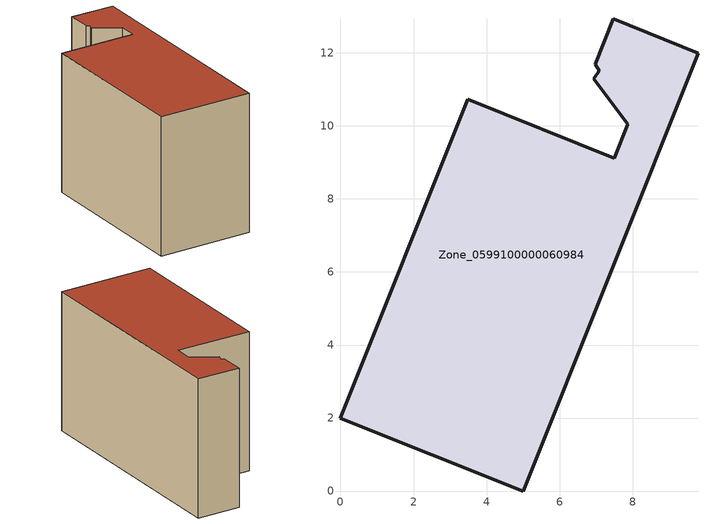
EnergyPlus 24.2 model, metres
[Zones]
Zone_0599100000060984
 floor ground (C_G): 0,2 3.48,10.73 7.5,9.12 7.87,10.05 6.93,11.29 7.08,11.51 6.98,11.7 7.47,12.93 9.79,11.99 5.01,0 z0.23
 wall outside (C_F): 3.48,10.73 0,2 5.01,0 9.79,11.99 7.47,12.93 6.98,11.7 7.08,11.51 6.93,11.29 7.87,10.05 7.5,9.12 3.48,10.73 z0.23:8.11
 roof outside (C_R): 9.79,11.99 7.47,12.93 6.98,11.7 7.08,11.51 6.93,11.29 7.87,10.05 7.5,9.12 3.48,10.73 0,2 5.01,0 z8.11
[BUILDING]
Pand.0599100000060984: North Axis=0; Terrain=City; Loads Convergence Tolerance Value=0.04; Temperature Convergence Tolerance Value=0.4; Solar Distribution=FullExterior; Maximum Number of Warmup Days=25; Minimum Number of Warmup Days=1
[Site:Location]
Rotterdam.The.Hague.AP_ZH_NLD Design_Conditions: Latitude=51.96; Longitude=4.45; Time Zone=1; Elevation=-4.5
[SITE:GROUNDTEMPERATURE:BUILDINGSURFACE]
18, 18, 18, 18, 18, 18, 18, 18, 18, 18, 18, 18
[MATERIAL] Thermal Absorptance=0.9; Solar Absorptance=0.7; Visible Absorptance=0.7
Name | Roughness | Thickness | Conductivity | Density | Specific Heat
G.TI.1975-1991 | MediumSmooth | 0.15 | 0.288461 | 540 | 1210
F.TI.1975-1991 | Rough | 0.3 | 0.230769 | 1920 | 840
R.TI.1975-1991 | MediumRough | 0.2 | 0.153846 | 1500 | 1000
[CONSTRUCTION]
C_G: G.TI.1975-1991
C_F: F.TI.1975-1991
C_R: R.TI.1975-1991
[ZONE]
Zone_0599100000060984: Type=1; Multiplier=1; Ceiling Height=Autocalculate; Volume=Autocalculate; Floor Area=autocalculate; Part of Total Floor Area=Yes
[ZONEINFILTRATION:DESIGNFLOWRATE]
Infil_Zone_0599100000060984: Zone or ZoneList or Space or SpaceList=Zone_0599100000060984; Schedule=AlwaysOn; Design Flow Rate Calculation Method=Flow/Area; Flow Rate per Floor Area=0.003; Constant Term Coefficient=1; Temperature Term Coefficient=0; Velocity Term Coefficient=0; Velocity Squared Term Coefficient=0
[HVACTEMPLATE:ZONE:IDEALLOADSAIRSYSTEM]
Zone_0599100000060984: Maximum Heating Supply Air Temperature=50; Minimum Cooling Supply Air Temperature=13; Maximum Heating Supply Air Humidity Ratio=0.0156; Minimum Cooling Supply Air Humidity Ratio=0.0077; Heating Limit=NoLimit; Cooling Limit=NoLimit; Dehumidification Control Type=ConstantSensibleHeatRatio; Cooling Sensible Heat Ratio=0.7; Dehumidification Setpoint=60; Humidification Control Type=None; Humidification Setpoint=30; Outdoor Air Method=None; Outdoor Air Flow Rate per Person=0.00944; Outdoor Air Flow Rate per Zone Floor Area=0; Outdoor Air Flow Rate per Zone=0; Demand Controlled Ventilation Type=None; Outdoor Air Economizer Type=NoEconomizer; Heat Recovery Type=None; Sensible Heat Recovery Effectiveness=0.7; Latent Heat Recovery Effectiveness=0.65
[ZONECONTROL:THERMOSTAT]
ThermostatControl_Zone_0599100000060984: Zone or ZoneList=Zone_0599100000060984; Control Type Schedule=DualSetpointControlType; Control 1=Thermostat_Zone_0599100000060984; Temperature Difference Between Cutout And Setpoint=0
[THERMOSTATSETPOINT:DUALSETPOINT]
Thermostat_Zone_0599100000060984: Heating Setpoint Temperature Schedule=HeatingSetpoint_Zone_0599100000060984; Cooling Setpoint Temperature Schedule=CoolingSetpoint_Zone_0599100000060984
[SCHEDULE:COMPACT]
HeatingSetpoint_Zone_0599100000060984: Through: 12/31, For: AllDays, Until: 24:00, 21
CoolingSetpoint_Zone_0599100000060984: Through: 12/31, For: AllDays, Until: 24:00, 24
DualSetpointControlType: Through: 12/31, For: AllDays, Until: 24:00, 4
AlwaysOn: Through: 12/31, For: AllDays, Until: 24:00, 1
